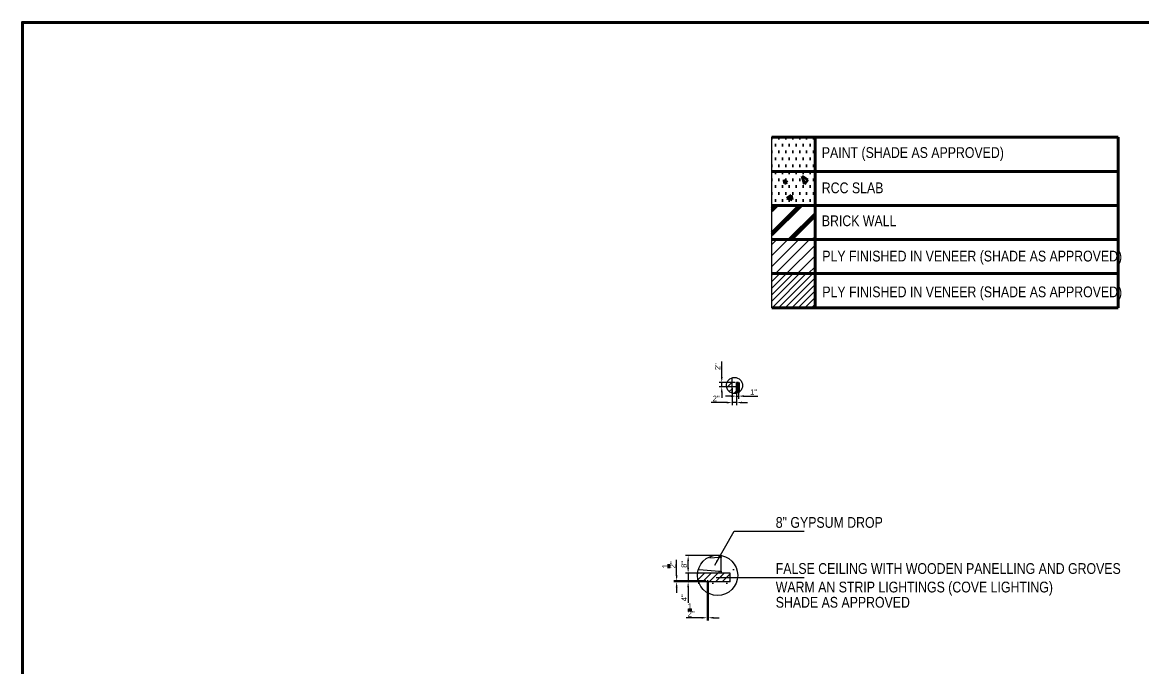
# Model space of a CAD drawing. Header units: millimetres. Extents: x 543 to 4140, y -1075 to 1161.
# Drawn here: x 3168 to 3681, y 461 to 756 of the extents above; entities that cross this region are included whole.
import ezdxf

# ---------------------------------------------------------------- set-up
doc = ezdxf.new("R2010")
doc.units = ezdxf.units.MM
doc.linetypes.add('ACAD_ISO03W100', pattern=[30, 12, -18])
doc.linetypes.add('ACAD_ISO04W100', pattern=[30, 24, -3, 0, -3])
doc.layers.add('TXT', color=7, linetype='Continuous', lineweight=25)
doc.styles.add('stylus BT', font='swissc.ttf')
doc.dimstyles.new('ISO-25', dxfattribs={"dimtxt": 2.5, "dimasz": 2.5, "dimexe": 1.25, "dimexo": 0.625, "dimtad": 1, "dimlunit": 4, "dimtxsty": 'Standard', "dimcen": 2.5, "dimadec": 0, "dimazin": 0, "dimtfac": 1, "dimtmove": 0, "dimatfit": 3, "dimfxl": 1, "dimarcsym": 0})
pattern_1 = [(0, (969.72, -227.149), (1.5875, 3.175), [0, -3.175])]

# ---------------------------------------------------------------- blocks, each defined once
blk = doc.blocks.new('*D22')
at = {"color": 0, "linetype": 'ACAD_ISO04W100', "lineweight": -2}
for p, q in [((3472.99, 506.5), (3472.99, 509)), ((3477.09, 504), (3471.74, 504)), ((3472.99, 504), (3472.99, 500)), ((3477.09, 500), (3471.74, 500)), ((3472.99, 497.5), (3472.99, 490.42))]:
    blk.add_line(p, q, dxfattribs=at)
at = {"color": 0, "linetype": 'ACAD_ISO04W100', "lineweight": 100}
for points in [[(3472.57, 506.5), (3473.41, 506.5), (3472.99, 504)], [(3472.57, 497.5), (3473.41, 497.5), (3472.99, 500)]]:
    blk.add_solid(points, dxfattribs=at)
at = {"layer": 'Defpoints', "color": 0, "linetype": 'ACAD_ISO04W100', "lineweight": 100}
for p in [(3472.99, 504), (3477.71, 504), (3477.71, 500)]:
    blk.add_point(p, dxfattribs=at)
at = {"color": 0, "linetype": 'ACAD_ISO04W100', "lineweight": 100, "insert": (3471.11, 492.71), "char_height": 2.5, "attachment_point": 5, "rotation": 90}
blk.add_mtext('4"', dxfattribs=at)
blk = doc.blocks.new('*D23')
at = {"color": 0, "linetype": 'ACAD_ISO04W100', "lineweight": -2}
for p, q in [((3487.51, 512), (3471.74, 512)), ((3472.99, 506.49), (3472.99, 509.5)), ((3487.51, 503.99), (3471.74, 503.99))]:
    blk.add_line(p, q, dxfattribs=at)
at = {"color": 0, "linetype": 'ACAD_ISO04W100', "lineweight": 100}
for points in [[(3472.57, 509.5), (3473.41, 509.5), (3472.99, 512)], [(3472.57, 506.49), (3473.41, 506.49), (3472.99, 503.99)]]:
    blk.add_solid(points, dxfattribs=at)
at = {"layer": 'Defpoints', "color": 0, "linetype": 'ACAD_ISO04W100', "lineweight": 100}
for p in [(3472.99, 512), (3488.14, 512), (3488.14, 503.99)]:
    blk.add_point(p, dxfattribs=at)
at = {"color": 0, "linetype": 'ACAD_ISO04W100', "lineweight": 100, "insert": (3471.11, 508), "char_height": 2.5, "attachment_point": 5, "rotation": 90}
blk.add_mtext('8"', dxfattribs=at)
blk = doc.blocks.new('*D24')
at = {"color": 0, "linetype": 'ACAD_ISO04W100', "lineweight": -2}
for p, q in [((3481.64, 499.88), (3481.64, 482.33)), ((3482.14, 499.88), (3482.14, 482.33)), ((3479.14, 483.58), (3472.05, 483.58)), ((3482.14, 483.58), (3481.64, 483.58)), ((3484.64, 483.58), (3487.14, 483.58))]:
    blk.add_line(p, q, dxfattribs=at)
at = {"color": 0, "linetype": 'ACAD_ISO04W100', "lineweight": 100}
for points in [[(3479.14, 484), (3479.14, 483.16), (3481.64, 483.58)], [(3484.64, 484), (3484.64, 483.16), (3482.14, 483.58)]]:
    blk.add_solid(points, dxfattribs=at)
at = {"layer": 'Defpoints', "color": 0, "linetype": 'ACAD_ISO04W100', "lineweight": 100}
for p in [(3481.64, 500.5), (3482.14, 500.5), (3481.64, 483.58)]:
    blk.add_point(p, dxfattribs=at)
at = {"color": 0, "linetype": 'ACAD_ISO04W100', "lineweight": 100, "insert": (3474.35, 487.12), "char_height": 2.5, "attachment_point": 5}
blk.add_mtext('{\\H1.000000x;\\S1/2;}"', dxfattribs=at)
blk = doc.blocks.new('*D25')
at = {"color": 0, "linetype": 'ACAD_ISO04W100', "lineweight": -2}
for p, q in [((3467.72, 503), (3467.72, 510.09)), ((3481.01, 500.5), (3466.47, 500.5)), ((3481.01, 500), (3466.47, 500)), ((3467.72, 500), (3467.72, 500.5)), ((3467.72, 497.5), (3467.72, 495))]:
    blk.add_line(p, q, dxfattribs=at)
at = {"color": 0, "linetype": 'ACAD_ISO04W100', "lineweight": 100}
for points in [[(3467.31, 503), (3468.14, 503), (3467.72, 500.5)], [(3467.31, 497.5), (3468.14, 497.5), (3467.72, 500)]]:
    blk.add_solid(points, dxfattribs=at)
at = {"layer": 'Defpoints', "color": 0, "linetype": 'ACAD_ISO04W100', "lineweight": 100}
for p in [(3467.72, 500.5), (3481.64, 500.5), (3481.64, 500)]:
    blk.add_point(p, dxfattribs=at)
at = {"color": 0, "linetype": 'ACAD_ISO04W100', "lineweight": 100, "insert": (3464.18, 507.79), "char_height": 2.5, "attachment_point": 5, "rotation": 90}
blk.add_mtext('{\\H1.000000x;\\S1/2;}"', dxfattribs=at)
blk = doc.blocks.new('*D26')
at = {"color": 0, "lineweight": -2}
for p, q in [((3493.08, 588.6), (3493.08, 580.81)), ((3495.08, 588.6), (3495.08, 580.81)), ((3490.58, 582.06), (3483.5, 582.06)), ((3495.08, 582.06), (3493.08, 582.06)), ((3497.58, 582.06), (3500.08, 582.06))]:
    blk.add_line(p, q, dxfattribs=at)
at = {"color": 0, "lineweight": 100}
for points in [[(3490.58, 582.47), (3490.58, 581.64), (3493.08, 582.06)], [(3497.58, 582.47), (3497.58, 581.64), (3495.08, 582.06)]]:
    blk.add_solid(points, dxfattribs=at)
at = {"layer": 'Defpoints', "color": 0, "lineweight": 100}
for p in [(3493.08, 589.23), (3495.08, 589.23), (3493.08, 582.06)]:
    blk.add_point(p, dxfattribs=at)
at = {"color": 0, "lineweight": 100, "insert": (3485.79, 583.93), "char_height": 2.5, "attachment_point": 5}
blk.add_mtext('2"', dxfattribs=at)
blk = doc.blocks.new('*D27')
at = {"color": 0, "lineweight": -2}
for p, q in [((3495.08, 590.6), (3495.08, 583.77)), ((3496.08, 590.6), (3496.08, 583.77)), ((3492.58, 585.02), (3490.08, 585.02)), ((3495.08, 585.02), (3496.08, 585.02)), ((3498.58, 585.02), (3504.83, 585.02))]:
    blk.add_line(p, q, dxfattribs=at)
at = {"color": 0, "lineweight": 100}
for points in [[(3492.58, 585.43), (3492.58, 584.6), (3495.08, 585.02)], [(3498.58, 585.43), (3498.58, 584.6), (3496.08, 585.02)]]:
    blk.add_solid(points, dxfattribs=at)
at = {"layer": 'Defpoints', "color": 0, "lineweight": 100}
for p in [(3495.08, 591.23), (3496.08, 591.23), (3496.08, 585.02)]:
    blk.add_point(p, dxfattribs=at)
at = {"color": 0, "lineweight": 100, "insert": (3502.96, 586.89), "char_height": 2.5, "attachment_point": 5}
blk.add_mtext('1"', dxfattribs=at)
blk = doc.blocks.new('*D28')
at = {"color": 0, "lineweight": -2}
for p, q in [((3488.36, 593.73), (3488.36, 600.81)), ((3494.46, 591.23), (3487.11, 591.23)), ((3488.36, 589.23), (3488.36, 591.23)), ((3494.46, 589.23), (3487.11, 589.23)), ((3488.36, 586.73), (3488.36, 584.23))]:
    blk.add_line(p, q, dxfattribs=at)
at = {"color": 0, "lineweight": 100}
for points in [[(3487.94, 593.73), (3488.78, 593.73), (3488.36, 591.23)], [(3487.94, 586.73), (3488.78, 586.73), (3488.36, 589.23)]]:
    blk.add_solid(points, dxfattribs=at)
at = {"layer": 'Defpoints', "color": 0, "lineweight": 100}
for p in [(3488.36, 591.23), (3495.08, 591.23), (3495.08, 589.23)]:
    blk.add_point(p, dxfattribs=at)
at = {"color": 0, "lineweight": 100, "insert": (3486.48, 598.52), "char_height": 2.5, "attachment_point": 5, "rotation": 90}
blk.add_mtext('2"', dxfattribs=at)

msp = doc.modelspace()

# ---------------------------------------------------------------- hatches: boundary and pattern name
at = {"lineweight": 100}
h = msp.add_hatch(dxfattribs=at)
h.set_pattern_fill('DOTS', color=256, scale=2, style=0)
h.set_pattern_definition(pattern_1)
h.paths.add_polyline_path([(3531.043, 703.481), (3511.283, 703.481), (3511.283, 687.884), (3531.043, 687.884)])
h = msp.add_hatch(dxfattribs=at)
h.set_pattern_fill('DOTS', color=256, scale=2, style=0)
h.set_pattern_definition(pattern_1)
h.paths.add_polyline_path([(3531.043, 672.286), (3531.043, 687.884), (3511.283, 687.884), (3511.283, 672.286)])
h = msp.add_hatch(dxfattribs=at)
h.set_pattern_fill('JIS_LC_8A', color=256, style=0)
h.set_pattern_definition([(45, (969.72, -227.149), (-5.515433, 5.515433), []), (45, (970.72, -227.149), (-5.515433, 5.515433), [])])
h.paths.add_polyline_path([(3511.283, 672.286), (3511.283, 656.689), (3531.043, 656.689), (3531.043, 672.286)])
h = msp.add_hatch()
h.set_pattern_fill('JIS_WOOD', color=256, scale=5, style=0)
h.set_pattern_definition([(45, (969.72, -227.149), (-2.5, 2.5), [])])
h.paths.add_polyline_path([(3531.043, 641.091), (3531.043, 656.689), (3511.283, 656.689), (3511.283, 641.091)])
h = msp.add_hatch()
h.set_pattern_fill('JIS_WOOD', color=256, scale=3, style=0)
h.set_pattern_definition([(45, (969.72, -227.149), (-1.5, 1.5), [])])
h.paths.add_polyline_path([(3511.283, 641.091), (3511.283, 625.494), (3531.043, 625.494), (3531.043, 641.091)])
h = msp.add_hatch()
h.set_pattern_fill('JIS_WOOD', color=256, scale=3, style=0)
h.set_pattern_definition([(45, (1165.9007, 313.1615), (-1.5, 1.5), [])])
edge = h.paths.add_edge_path()
edge.add_arc((3494.183, 589.883), 3.694, 107.33987, 252.66013)
edge.add_line((3493.082, 586.356), (3493.082, 593.409))
h = msp.add_hatch()
h.set_pattern_fill('JIS_WOOD', color=256, scale=5, style=0)
h.set_pattern_definition([(45, (1165.9007, 313.1615), (-2.5, 2.5), [])])
h.paths.add_polyline_path([(3496.082, 591.228), (3495.082, 591.228), (3495.082, 586.3, 0.0736498), (3496.082, 586.714)])
h.paths.add_polyline_path([(3493.082, 586.356, 0.1379772), (3495.082, 586.3), (3495.082, 589.228), (3493.082, 589.228)])
h = msp.add_hatch()
h.set_pattern_fill('DOTS', color=256, scale=4, style=0)
h.set_pattern_definition([(0, (1083.956, 156.4367), (3.175, 6.35), [0, -6.35])])
edge = h.paths.add_edge_path()
edge.add_arc((3486.558, 502.325), 9.217, 194.58971, 440.12992)
edge.add_line((3488.138, 511.405), (3488.138, 504.003))
edge.add_line((3488.138, 504.003), (3492.138, 504.003))
edge.add_line((3492.138, 504.003), (3492.138, 500.003))
edge.add_line((3492.138, 500.003), (3482.138, 500.003))
edge.add_line((3482.138, 500.003), (3482.138, 500.503))
edge.add_line((3482.138, 500.503), (3481.638, 500.503))
edge.add_line((3481.638, 500.503), (3481.638, 500.003))
edge.add_line((3481.638, 500.003), (3477.638, 500.003))
h = msp.add_hatch()
h.set_pattern_fill('JIS_WOOD', color=256, scale=3, style=0)
h.set_pattern_definition([(45, (1083.9563, 156.4367), (-1.5, 1.5), [])])
edge = h.paths.add_edge_path()
edge.add_arc((3486.558, 502.325), 9.217, 169.50907, 194.58971)
edge.add_line((3477.638, 500.003), (3481.638, 500.003))
edge.add_line((3481.638, 500.003), (3481.638, 500.503))
edge.add_line((3481.638, 500.503), (3482.138, 500.503))
edge.add_line((3482.138, 500.503), (3482.138, 500.003))
edge.add_line((3482.138, 500.003), (3492.138, 500.003))
edge.add_line((3492.138, 500.003), (3492.138, 504.003))
edge.add_line((3492.138, 504.003), (3477.495, 504.003))

# ---------------------------------------------------------------- linework, layer by layer
for p, q in [((3511.283, 625.494), (3511.283, 703.481)), ((3493.082, 586.356), (3493.082, 593.409)), ((3493.082, 586.356), (3493.082, 593.409)), ((3495.082, 586.3), (3495.082, 591.228)), ((3496.082, 591.228), (3495.082, 591.228)), ((3495.082, 589.228), (3493.082, 589.228)), ((3488.138, 512.003), (3484.563, 512.003)), ((3488.138, 504.003), (3488.138, 512.003)), ((3492.138, 504.003), (3477.495, 504.003)), ((3492.138, 500.003), (3492.138, 504.003)), ((3481.638, 500.003), (3477.638, 500.003)), ((3482.138, 500.503), (3481.638, 500.503)), ((3481.638, 500.003), (3481.638, 500.503)), ((3482.138, 500.003), (3482.138, 500.503)), ((3492.138, 500.003), (3482.138, 500.003))]:
    msp.add_line(p, q)
for p, q in [((3511.283, 703.481), (3669.73, 703.481)), ((3531.043, 625.494), (3531.043, 703.481)), ((3669.73, 625.494), (3669.73, 703.481)), ((3511.283, 687.884), (3669.73, 687.884)), ((3511.283, 687.884), (3669.73, 687.884)), ((3516.994, 682.364), (3516.918, 684.003)), ((3516.918, 684.003), (3518.215, 682.821)), ((3518.215, 682.821), (3516.994, 682.364)), ((3526.193, 682.045), (3525.162, 685.666)), ((3525.162, 685.666), (3527.757, 683.951)), ((3527.757, 683.951), (3526.193, 682.045)), ((3518.14, 675.604), (3520.163, 677.014)), ((3520.163, 677.014), (3520.544, 674.917)), ((3511.283, 672.286), (3669.73, 672.286)), ((3511.283, 672.286), (3669.73, 672.286)), ((3520.544, 674.917), (3518.14, 675.604)), ((3511.283, 656.689), (3669.73, 656.689)), ((3511.283, 656.689), (3669.73, 656.689)), ((3511.283, 641.091), (3669.73, 641.091)), ((3511.283, 641.091), (3669.73, 641.091)), ((3511.283, 625.494), (3669.73, 625.494)), ((3511.283, 625.494), (3669.73, 625.494)), ((3496.082, 591.228), (3496.082, 586.714))]:
    msp.add_line(p, q, dxfattribs=at)
at = {"linetype": 'ACAD_ISO03W100'}
for p, q in [((3487.121, 511.111), (3482.869, 510.771)), ((3477.95, 505.619), (3487.121, 504.887))]:
    msp.add_line(p, q, dxfattribs=at)
at = {"lineweight": 100}
msp.add_lwpolyline([(4139.86, 165.429), (3168.429, 165.429), (3168.429, 756.077), (4139.86, 756.077)], close=True, dxfattribs=at)
msp.add_lwpolyline([(3488.138, 511.405), (3488.138, 511.111), (3487.121, 511.111), (3487.121, 512.003)])
msp.add_lwpolyline([(3487.121, 504.887), (3488.138, 504.887), (3488.138, 503.994), (3487.121, 503.994)], close=True)
for centre, radius in [((3494.183, 589.883), 3.694), ((3486.444, 502.98), 9.217)]:
    msp.add_circle(centre, radius)

# ---------------------------------------------------------------- texts
at = {"layer": 'TXT', "style": 'stylus BT'}
for s, height, p in [('PAINT (SHADE AS APPROVED)', 4.92032, (3534.122, 694.044)), ('RCC SLAB', 4.9203, (3534.122, 677.885)), ('BRICK WALL', 4.9203, (3534.122, 662.803)), ('PLY FINISHED IN VENEER (SHADE AS APPROVED)', 4.92032, (3534.347, 646.648)), ('PLY FINISHED IN VENEER (SHADE AS APPROVED)', 4.92032, (3534.364, 630.268)), ('8" GYPSUM DROP', 4.92032, (3513.057, 524.74)), ('FALSE CEILING WITH WOODEN PANELLING AND GROVES', 4.92032, (3513.057, 503.643)), ('WARM AN STRIP LIGHTINGS (COVE LIGHTING)', 4.92032, (3513.057, 495.166)), ('SHADE AS APPROVED', 4.92032, (3513.057, 488.191))]:
    msp.add_text(s, height=height, dxfattribs=at).set_placement(p)

# ---------------------------------------------------------------- dimensions: what is measured, and where the dimension line sits
at = {"lineweight": 100}
dim = msp.add_linear_dim(base=(3488.36, 591.228), p1=(3495.082, 589.228), p2=(3495.082, 591.228), angle=90, dimstyle='ISO-25', dxfattribs=at)
dim.commit()
dim.dimension.update_dxf_attribs({"geometry": '*D28', "text_midpoint": (3486.485, 598.519)})
dim = msp.add_linear_dim(base=(3496.082, 585.016), p1=(3495.082, 591.228), p2=(3496.082, 591.228), dimstyle='ISO-25', dxfattribs=at)
dim.commit()
dim.dimension.update_dxf_attribs({"geometry": '*D27', "text_midpoint": (3502.957, 586.891)})
dim = msp.add_linear_dim(base=(3493.082, 582.056), p1=(3495.082, 589.228), p2=(3493.082, 589.228), dimstyle='ISO-25', dxfattribs=at)
dim.commit()
dim.dimension.update_dxf_attribs({"geometry": '*D26', "text_midpoint": (3485.791, 582.056), "dimtype": 160})
at = {"linetype": 'ACAD_ISO04W100', "lineweight": 100}
for base, p1, p2, picture, middle in [((3467.723, 500.503), (3481.638, 500.003), (3481.638, 500.503), '*D25', (3464.181, 507.795)), ((3472.99, 512.003), (3488.138, 503.994), (3488.138, 512.003), '*D23', (3471.115, 507.999))]:
    dim = msp.add_linear_dim(base=base, p1=p1, p2=p2, angle=90, dimstyle='ISO-25', dxfattribs=at)
    dim.commit()
    dim.dimension.update_dxf_attribs({"geometry": picture, "text_midpoint": middle})
dim = msp.add_linear_dim(base=(3472.99, 504.003), p1=(3477.713, 500.003), p2=(3477.713, 504.003), angle=90, dimstyle='ISO-25', dxfattribs=at)
dim.commit()
dim.dimension.update_dxf_attribs({"geometry": '*D22', "text_midpoint": (3472.99, 492.711), "dimtype": 160})
dim = msp.add_linear_dim(base=(3481.638, 483.581), p1=(3482.138, 500.503), p2=(3481.638, 500.503), dimstyle='ISO-25', dxfattribs=at)
dim.commit()
dim.dimension.update_dxf_attribs({"geometry": '*D24', "text_midpoint": (3474.346, 487.123)})

# ---------------------------------------------------------------- leaders
at = {"lineweight": 100}
for points in [[(3485.124, 507.697), (3494.098, 523.204), (3526.008, 523.204)], [(3485.756, 501.95), (3526.008, 501.95)]]:
    msp.add_leader(points, dimstyle='ISO-25', override={"dimgap": 0.625, "dimtad": 0}, dxfattribs=at)

doc.saveas('drawing.dxf')
